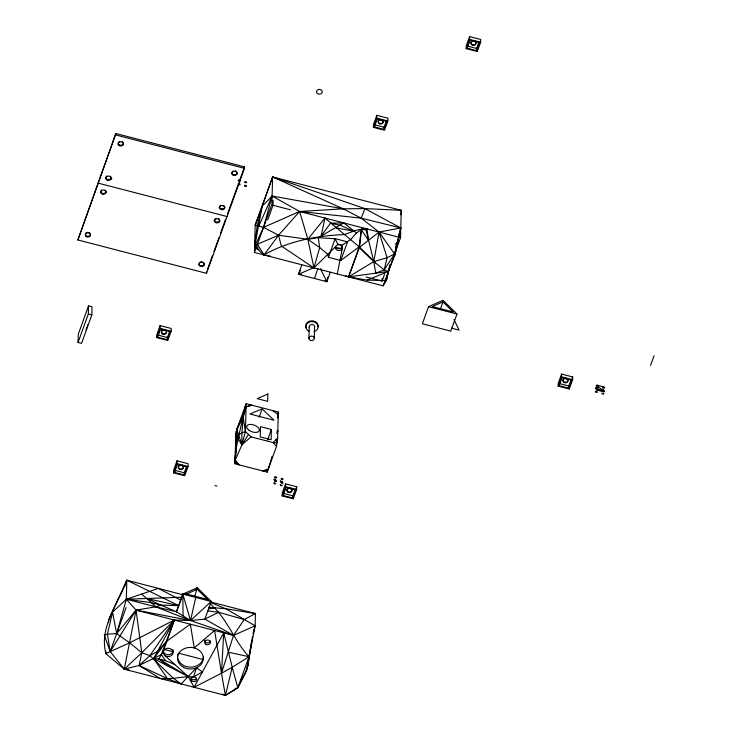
<?xml version="1.0" encoding="UTF-8"?>
<svg xmlns="http://www.w3.org/2000/svg" width="732" height="732" viewBox="0 0 732 732"><rect width="100%" height="100%" fill="white"/><g stroke="black" fill="none" stroke-linecap="round" stroke-linejoin="round"><path stroke-width="1.1" d="M235.667 455.679L235.704 438.971L236.802 429.556L246.062 406.992L251.863 405.189L244.964 406.974C241.981 425.942 235.018 444.278 235.054 463.786L267.217 472.122L276.522 446.374L277.629 437.974M235.658 461.242L235.1 461.929L238.925 464.783L235.228 460.309L235.704 438.971L236.912 435.805L236.802 429.556L243.152 417.414L246.062 406.992L244.964 406.974M78.049 342.457L78.242 334.35L88.526 305.903L92.031 306.809L91.839 314.916L81.554 343.363L78.049 342.457L88.334 314.001L88.526 305.903M77.885 239.968L115.876 133.526L244.515 166.878L244.479 168.333L206.534 273.329L77.885 239.968L115.876 133.526M98.454 181.728L98.408 183.183L227.048 216.535M105.92 651.407L105.866 653.621L124.23 669.167L225.392 695.4L237.818 687.732L246.574 670.485L252.458 636.913M156.703 337.598L156.776 334.826L160.116 325.584L171.215 328.467L171.142 331.239L167.802 340.472L156.703 337.598L160.043 328.357L160.116 325.584M167.354 339.703L170.254 331.669L160.61 329.171L157.7 337.205L167.354 339.703L167.427 336.93M173.603 472.863L173.676 470.09L177.016 460.849L188.106 463.731L188.042 466.504L184.702 475.736L173.603 472.863L176.943 463.621L177.016 460.849M174.6 472.469L177.501 464.436L187.154 466.934L184.244 474.967L174.6 472.469L174.655 470.292L184.308 472.79L186.486 466.769M184.244 474.967L184.318 472.195M206.534 273.329L206.57 271.874M235.054 463.786L235.887 432.1L246.153 403.707L278.306 412.043L277.629 438.084L276.357 442.293M238.925 464.783L235.228 460.309L241.899 444.846L245.421 431.477L246.153 403.707M254.462 252.485L255.175 225.154L272.606 176.952L401.246 210.304L400.532 237.635L383.101 285.837L254.462 252.485L271.892 204.283L272.606 176.952L364.865 208.593L400.779 227.954L395.124 254.745L388.317 271.416L386.423 280.502L383.101 285.837M259.146 249.264L257.289 248.788L257.316 247.654M222.254 694.101L225.392 695.4L237.818 687.732L246.574 670.485L255.139 625.787L255.459 613.562L210.816 601.988M267.702 219.975L273.018 205.28L273.146 200.284M267.217 472.122L267.281 469.496L268.068 469.77L272.13 456.31M271.389 429.483L271.124 439.749L260.226 436.922L260.5 426.655L271.389 429.483L267.583 440.005M282.177 495.903L282.25 493.13L285.59 483.898L296.689 486.771L296.616 489.543L293.276 498.785L282.177 495.903L285.517 486.67L285.59 483.898M283.174 495.509L286.084 487.475L295.728 489.983L292.827 498.016L283.174 495.509L283.229 493.331L292.882 495.839L295.06 489.809M292.827 498.016L292.901 495.244M293.276 498.785L293.322 496.937M308.959 338.257L309.261 326.682M314.312 338.431L314.248 337.855A2.681 2.242 1.5 0 0 310.688 336.244A2.681 2.242 1.5 0 0 309.279 339.383L309.682 339.858A2.681 2.242 1.5 0 0 314.312 338.431L314.55 326.28A2.681 2.242 1.5 0 0 311.329 324.587A2.681 2.242 1.5 0 0 309.334 327.259M373.402 127.341L373.476 124.568L376.815 115.327L387.914 118.2L387.841 120.972L384.501 130.214L373.402 127.341L376.742 118.099L376.815 115.327M374.4 126.938L377.309 118.904L386.954 121.411L384.053 129.445L374.4 126.938L374.464 124.769L384.108 127.267L386.286 121.247M384.053 129.445L384.126 126.673M366.037 276.98L382.067 281.134L382.141 278.37M466.183 48.614L466.257 45.842L469.596 36.6L480.686 39.473L480.622 42.246L477.282 51.487L466.183 48.614L469.523 39.372L469.596 36.6M476.825 50.718L479.734 42.685L470.081 40.178L467.181 48.211L476.825 50.718L476.898 47.946L479.076 41.916M558.168 386.075L558.242 383.303L561.581 374.061L572.671 376.943L572.598 379.716L569.258 388.948L558.168 386.075L561.508 376.834L561.581 374.061M559.166 385.682L562.066 377.648L571.71 380.146L568.81 388.18L559.166 385.682L559.221 383.504L568.865 386.002L571.042 379.981M568.81 388.18L568.883 385.407M569.258 388.948L569.313 387.1M597.779 389.204L597.76 386.414L603.278 390.577L597.559 389.076M223.718 632.851L221.476 673.248L225.392 695.4L232.218 667.273L223.718 632.851L194.081 687.284L188.289 676.652L164.499 655.241M235.228 460.309L236.912 435.805L238.797 434.396L245.421 431.477L251.039 436.867L273.009 442.567L276.98 442.906L275.891 439.758L277.391 439.813L277.611 438.129M395.71 247.434L396.863 243.134M345.403 275.662L348.588 276.888L359.54 247.288L361.48 229.143L366.009 228.686M394.914 252.677L395.124 254.745L379.048 232.062L361.205 218.154L343.226 208.84L272.606 176.952L262.212 206.214L257.179 225.685L254.617 246.666L263.987 254.946C288.28 241.057 316.846 235.649 344.58 234.569C351.433 232.264 358.479 228.155 365.927 229.574L373.787 261.608L375.763 273.146L384.199 269.843L394.658 253.876L398.3 238.614M398.528 236.345L398.766 234.084M400.77 214.833L401.246 210.304L364.865 208.593L343.226 208.84L299.598 211.466L263.547 227.35L255.175 225.154L262.212 206.214L272.103 196.02L343.226 208.84M87.52 325.356L87.584 324.816M241.139 679.653L244.799 673.971L247.782 666.166L249.036 656.705C233.901 640.71 227.021 617.799 210.002 603.735M108.391 622.475L108.867 619.126L126.819 580.211L182.414 594.631M277.748 418.009L278.242 414.724L272.496 410.533M247.782 666.166L251.872 640.372M268.525 466.943L268.068 469.77L262.742 470.96L267.281 469.496M390.138 265.103L386.423 280.502L367.226 280.127L348.588 276.888L373.787 261.608L387.091 257.728L394.658 253.876L400.779 227.954L361.205 218.154L299.598 211.466L278.581 235.237L257.444 244.232L254.617 246.666L262.212 206.214M389.973 264.892L388.317 271.416L384.199 269.843L373.787 261.608L379.048 232.062L400.779 227.954M337.306 273.96L342.43 247.755L341.469 245.632A3.541 2.955 1.5 0 0 336.821 245.22A3.541 2.955 1.5 0 0 335.768 249.008L336.308 249.639A3.541 2.955 1.5 0 0 342.283 248.514M301.794 264.993L298.418 274.326L326.847 281.701L327.716 277.272M128.722 669.753L124.23 669.167L136.042 610.122L126.325 599.243L126.819 580.211L178.837 605.666L176.439 611.751L190.521 620.526L233.49 635.385L255.139 625.787L225.74 608.731L210.514 602.518M375.598 262.834L359.156 246.849L324.953 218.045L321.128 236.043L318.292 237.68L307.843 239.291L278.581 235.237L263.547 227.35L272.103 196.02L299.598 211.466L400.532 237.635M124.495 586.643L126.819 580.211C118.31 604.019 98.93 626.784 105.866 653.621L129.646 642.815L174.344 620.05L190.521 620.526L195.746 597.458M180.795 600.094L158.432 588.409L126.325 599.243L112.545 612.199L107.43 634.132L110.203 651.544L124.23 669.167L139.089 665.47L161.333 654.646L174.344 620.05L141.816 652.734L124.23 669.167M277.73 416.874L278.242 414.724M384.199 269.843L387.091 257.728L379.048 232.062L359.54 247.288M87.245 326.737L85.973 329.729M253.766 630.691L255.139 625.787M141.514 594.119L146.858 598.502L178.837 605.666L160.857 605.117L155.797 606.81L136.042 610.122L141.816 652.734L139.089 665.47L160.143 678.482C171.352 679.845 182.378 676.066 193.55 676.899L202.444 671.921L196.469 667.794L181.161 683.935L173.393 678.354L149.941 655.616L141.816 652.734L129.646 642.815L116.69 633.592L126.325 599.243L182.341 597.211M194.081 687.284L221.476 673.248L233.49 635.385L244.195 619.556L255.459 613.562L225.74 608.731L208.666 607.322M193.55 676.899L196.469 667.794M314.467 278.489L317.862 268.47M179.203 604.623L182.817 594.11L197.292 587.741L211.246 601.475L204.869 619.116L190.521 620.526L136.042 610.122L116.69 633.592L107.43 634.132L104.292 635.166L110.203 651.544L136.042 610.122L233.49 635.385L204.869 619.116L218.621 612.263L244.195 619.556M174.344 620.05L163.355 651.169L158.844 658.928L153.656 658.617L174.344 620.05L149.941 655.616L139.089 665.47L167.61 678.729L181.161 683.935M367.226 280.127L388.317 271.416L348.588 276.888L359.156 246.849L361.269 229.72L365.927 229.574L366.924 228.924L368.635 240.526L361.269 229.72L356.447 232.886L350.591 239.638L341.469 245.632M252.943 633.638L254.388 629.602M169.586 331.505L167.408 337.525L157.755 335.027M207.348 269.733L212.381 255.797M213.927 251.515L218.96 237.58M220.506 233.298L225.538 219.362M227.478 214.009L237.937 185.086M239.099 181.875L244.515 166.878M110.203 651.544L126.105 607.542M257.289 248.788L257.966 246.913M176.439 611.751L182.817 594.11L186.605 594L207.504 599.426L211.246 601.475L190.521 620.526L155.797 606.81L126.325 599.243L150.627 602.564L160.857 605.117L176.439 611.751L155.797 606.81L146.858 598.502L160.857 605.117M259.119 417.313L262.166 408.895L274.033 420.241L249.96 414.001L262.166 408.895M194.62 596.58L197.292 587.741L195.728 589.26M328.43 257.316L335.183 238.65L347.517 241.844L340.773 260.51L328.43 257.316L327.826 254.269L319.683 247.581L307.843 239.291L299.598 211.466M277.373 414.632L278.306 412.043M324.981 280.676L326.847 281.701L330.224 272.359M277.035 433.298L277.812 431.148L276.733 430.873M295.948 488.83L296.689 486.771M382.067 281.134L384.611 274.107M249.036 656.705L237.818 687.732L232.218 667.273L249.036 656.705L228.347 652.23M479.067 42.52L476.889 48.541L467.236 46.043M428.54 306.671L422.364 323.754L450.793 331.129L456.969 314.037L443.016 300.303L428.54 306.671L456.969 314.037M440.261 309.352L442.97 301.877L453.227 311.988L432.319 306.562L442.97 301.877M571.93 378.993L572.671 376.943M277.062 433.097L277.812 431.148M361.205 218.154L364.865 208.593M650.455 365.424L654.115 355.862M258.808 226.115L272.103 196.02M254.617 246.666L263.547 227.35M301.264 274.253L298.418 274.326L300.459 270.382M342.329 246.666L341.368 247.956A3.541 2.955 1.5 0 1 337.077 248.285L335.814 247.16A3.541 2.955 1.5 0 1 335.494 246.437M397.009 242.768L398.062 240.874M236.912 435.805L237.937 438.88L241.899 444.846L248.532 434.46M234.423 690.075L235.64 688.181M343.72 222.903L330.48 223.196L321.128 236.043L343.72 222.903L356.447 232.886M257.444 244.232L263.987 254.946L278.581 235.237L281.317 245.998L313.927 267.903L335.494 246.757M167.61 678.729L153.656 658.617L166.914 641.095L190.357 624.204L194.245 647.912L214.604 630.49L221.476 673.248L232.218 667.273M324.953 218.045L307.843 239.291L313.927 267.903L319.683 247.581L318.292 237.68L335.137 238.769L338.074 244.753M165.871 642.101L156.987 651.69L149.941 655.616M277.629 438.084L273.009 442.567L276.522 446.374M236.802 429.556L241.899 444.846L251.039 436.867M340.773 260.51L359.156 246.849L359.357 247.773L373.787 261.608M186.605 594L197.247 589.315L207.504 599.426M298.418 274.326L313.763 267.683M348.588 276.888L350.811 276.559M208.51 608.85L215.327 608.054M361.48 229.143L366.924 228.924M281.976 484.913A1.007 0.531 19.9 0 1 281.536 485.655L281.033 485.563A1.007 0.531 19.9 0 1 280.255 484.941A1.007 0.531 19.9 0 1 280.621 484.456M207.33 610.881L218.621 612.263M335.759 247.562L341.35 248.523M282.122 481.272A1.007 0.531 19.9 0 1 281.518 481.931L281.161 481.839M336.025 227.862L353.501 231.156L340.398 225.31L330.48 223.196M281.033 485.563L281.536 485.655M263.987 254.946L270.602 256.218M597.275 385.252L603.726 386.917M469.523 39.372L480.622 42.246M376.742 118.099L387.841 120.972M115.839 134.981L244.479 168.333M273.018 205.28L290.43 209.8M338.568 244.204L341.881 245.064M451.452 328.137L459.147 330.141L453.977 319.591M561.508 376.834L572.598 379.716M160.043 328.357L171.142 331.239M88.334 314.001L91.839 314.916M281.518 481.931L281.015 481.802A1.007 0.531 19.9 0 1 280.319 481.153A1.007 0.531 19.9 0 1 280.813 480.723M285.517 486.67L296.616 489.543M176.943 463.621L188.042 466.504M214.988 485.609L216.919 486.103M183.064 615.877L182.817 594.11L211.246 601.475M164.288 649.476L173.127 651.764M178.645 653.191L202.938 659.495M169.421 666.825L158.844 658.928L165.514 660.657L174.829 664.546M597.294 390.074L603.47 391.702A1.007 0.531 19.9 0 0 604.568 391.318A1.007 0.531 19.9 0 0 603.122 390.586A1.007 0.531 19.9 0 0 603.012 391.464L603.47 391.702M597.687 389.131L603.195 391.583M153.656 658.617L188.289 676.652L158.844 658.928M395.243 243.701L396.671 245.357M161.333 654.646L165.514 660.657M320.378 268.507L326.847 281.701M182.817 594.11L190.521 620.526M112.545 612.199L116.69 633.592M245.421 431.477L243.152 417.414L241.871 433.234L241.899 444.846M386.157 278.306L386.423 280.502M275.644 483.367A1.007 0.531 19.9 0 1 275.031 483.953A1.007 0.531 19.9 0 1 273.805 483.23A1.007 0.531 19.9 0 1 274.637 482.763M275.525 479.442A1.007 0.531 19.9 0 1 275.333 480.274A1.007 0.531 19.9 0 1 273.914 479.579A1.007 0.531 19.9 0 1 274.848 479.112M603.552 389.607A1.007 0.531 19.9 0 1 603.333 390.43A1.007 0.531 19.9 0 1 601.924 389.726A1.007 0.531 19.9 0 1 602.875 389.268M596.928 391.547A1.007 0.531 19.9 0 1 596.909 392.434A1.007 0.531 19.9 0 1 595.436 391.821A1.007 0.531 19.9 0 1 596.214 391.254M603.552 393.404A1.007 0.531 19.9 0 1 603.397 394.118A1.007 0.531 19.9 0 1 602.097 393.77A1.007 0.531 19.9 0 1 602.024 393.002M596.909 387.795A1.007 0.531 19.9 0 1 597.111 388.729A1.007 0.531 19.9 0 1 595.592 388.235A1.007 0.531 19.9 0 1 596.177 387.557M173.054 649.65A4.996 4.172 1.5 0 1 168.689 654.719A4.996 4.172 1.5 0 1 163.199 650.4M210.368 640.994A2.855 2.379 1.5 0 1 207.055 642.897A2.855 2.379 1.5 0 1 204.75 640.116M196.487 678.427A2.855 2.379 1.5 0 1 193.431 679.781A2.855 2.379 1.5 0 1 191.043 677.649M203.395 656.86A12.929 10.797 1.5 0 1 188.865 667.053A12.929 10.797 1.5 0 1 177.839 653.978M203.414 262.459A2.516 2.104 1.5 0 1 202.151 265.936A2.516 2.104 1.5 0 1 199.168 263.264M199.433 262.761A2.516 2.104 1.5 0 1 199.854 262.34M200.385 262.019A2.516 2.104 1.5 0 1 202.306 261.873M88.618 232.401A2.516 2.104 1.5 0 1 90.228 235.21A2.516 2.104 1.5 0 1 86.76 236.28A2.516 2.104 1.5 0 1 85.754 233.288M86.166 232.868A2.516 2.104 1.5 0 1 87.318 232.355M105.902 191.638A2.516 2.104 1.5 0 1 102.983 193.632A2.516 2.104 1.5 0 1 100.97 190.933M101.245 190.43A2.516 2.104 1.5 0 1 101.656 190.009M105.216 190.128A2.516 2.104 1.5 0 1 105.838 191.098M218.42 218.511A2.516 2.104 1.5 0 1 218.969 221.705A2.516 2.104 1.5 0 1 215.117 221.567A2.516 2.104 1.5 0 1 215.894 218.42M204.603 264.536A3.523 2.946 1.5 0 1 198.5 264.334M220.048 221.009A3.523 2.946 1.5 0 1 215.162 221.796M214.467 221.293A3.523 2.946 1.5 0 1 213.954 220.643M106.405 192.205A3.523 2.946 1.5 0 1 100.842 192.626M90.329 235.649A3.523 2.946 1.5 0 1 85.351 235.484M567.904 379.661A2.516 2.104 1.5 0 1 565.379 382.223A2.516 2.104 1.5 0 1 563.045 379.496M564.262 378.261A2.516 2.104 1.5 0 1 564.875 378.069M566.184 378.115A2.516 2.104 1.5 0 1 566.778 378.343M567.291 378.691A2.516 2.104 1.5 0 1 567.675 379.139M166.21 330.663A2.516 2.104 1.5 0 1 163.913 333.746A2.516 2.104 1.5 0 1 161.854 330.516M162.266 330.095A2.516 2.104 1.5 0 1 162.806 329.784M165.322 329.867A2.516 2.104 1.5 0 1 165.825 330.214M291.922 489.488A2.516 2.104 1.5 0 1 289.387 492.05A2.516 2.104 1.5 0 1 287.054 489.324M287.328 488.83A2.516 2.104 1.5 0 1 287.74 488.409M288.28 488.088A2.516 2.104 1.5 0 1 288.893 487.905M289.543 487.851A2.516 2.104 1.5 0 1 290.796 488.171M291.299 488.528A2.516 2.104 1.5 0 1 291.684 488.976M183.11 465.936A2.516 2.104 1.5 0 1 180.813 469.011A2.516 2.104 1.5 0 1 178.754 465.79M179.166 465.36A2.516 2.104 1.5 0 1 179.697 465.049M182.222 465.131A2.516 2.104 1.5 0 1 182.725 465.488M382.918 120.405A2.516 2.104 1.5 0 1 380.622 123.488A2.516 2.104 1.5 0 1 378.554 120.258M382.022 119.609A2.516 2.104 1.5 0 1 382.534 119.957M224.514 206.625A2.516 2.104 1.5 0 1 222.848 209.096A2.516 2.104 1.5 0 1 219.746 207.906A2.516 2.104 1.5 0 1 220.872 205.225M223.388 205.317A2.516 2.104 1.5 0 1 224.285 206.113M236.939 172.377A2.516 2.104 1.5 0 1 235.274 174.847A2.516 2.104 1.5 0 1 232.172 173.658A2.516 2.104 1.5 0 1 233.288 170.977M235.21 170.831A2.516 2.104 1.5 0 1 236.317 171.416M110.98 177.711A2.516 2.104 1.5 0 1 108.061 179.697A2.516 2.104 1.5 0 1 106.049 176.998M106.323 176.504A2.516 2.104 1.5 0 1 106.735 176.083M110.294 176.202A2.516 2.104 1.5 0 1 110.916 177.162M123.013 142.392A2.516 2.104 1.5 0 1 120.716 145.467A2.516 2.104 1.5 0 1 118.648 142.246M119.069 141.825A2.516 2.104 1.5 0 1 119.6 141.505M122.116 141.587A2.516 2.104 1.5 0 1 122.628 141.944M110.861 178.855A3.523 2.946 1.5 0 1 105.884 178.69M123.534 144.35A3.523 2.946 1.5 0 1 117.944 144.122M237.507 173.493A3.523 2.946 1.5 0 1 231.943 173.914M225.145 207.65A3.523 2.946 1.5 0 1 219.042 207.623M111.804 178.489A3.523 2.946 1.5 0 1 111.42 179.184M475.306 41.23A2.516 2.104 1.5 0 1 475.352 44.076A2.516 2.104 1.5 0 1 471.966 44.332A2.516 2.104 1.5 0 1 471.335 41.532M471.747 41.111A2.516 2.104 1.5 0 1 472.899 40.608M474.199 40.653A2.516 2.104 1.5 0 1 474.803 40.882M309.389 331.459A6.204 5.179 1.5 0 1 307.138 323.452A6.204 5.179 1.5 0 1 316.965 323.782A6.204 5.179 1.5 0 1 314.129 331.623M306.159 327.753A6.204 5.179 1.5 0 1 311.338 320.817A6.204 5.179 1.5 0 1 318.072 326.847M314.623 326.856A2.681 2.242 1.5 0 1 314.504 327.433M267.866 393.972L267.674 401.365L257.225 398.656L267.866 393.972M317.551 93.577A2.855 2.379 1.5 0 0 322.208 92.214A2.855 2.379 1.5 0 0 318.429 89.524A2.855 2.379 1.5 0 0 317.551 93.577M244.799 186.01A1.007 0.531 19.9 0 0 246.464 186.331A1.007 0.531 19.9 0 0 245.485 185.297A1.007 0.531 19.9 0 0 244.799 186.01M238.559 180.722A1.007 0.531 19.9 0 0 240.178 180.877A1.007 0.531 19.9 0 0 238.989 179.898A1.007 0.531 19.9 0 0 238.559 180.722M238.376 184.327A1.007 0.531 19.9 0 0 240.032 184.62A1.007 0.531 19.9 0 0 239.035 183.595A1.007 0.531 19.9 0 0 238.376 184.327M244.982 182.378A1.007 0.531 19.9 0 0 246.602 182.543A1.007 0.531 19.9 0 0 245.44 181.563A1.007 0.531 19.9 0 0 244.982 182.378M281.262 482.827A1.007 0.531 19.9 0 0 282.918 483.147A1.007 0.531 19.9 0 0 281.939 482.113A1.007 0.531 19.9 0 0 281.262 482.827M274.829 481.144A1.007 0.531 19.9 0 0 276.486 481.436A1.007 0.531 19.9 0 0 275.488 480.412A1.007 0.531 19.9 0 0 274.829 481.144M281.436 479.195A1.007 0.531 19.9 0 0 283.055 479.368A1.007 0.531 19.9 0 0 281.893 478.38A1.007 0.531 19.9 0 0 281.436 479.195M275.012 477.548A1.007 0.531 19.9 0 0 276.632 477.694A1.007 0.531 19.9 0 0 275.442 476.715A1.007 0.531 19.9 0 0 275.012 477.548M603.012 387.685A1.007 0.531 19.9 0 0 604.641 387.859A1.007 0.531 19.9 0 0 603.47 386.871A1.007 0.531 19.9 0 0 603.012 387.685M596.598 386.038A1.007 0.531 19.9 0 0 598.209 386.185A1.007 0.531 19.9 0 0 597.028 385.206A1.007 0.531 19.9 0 0 596.598 386.038M596.406 389.634A1.007 0.531 19.9 0 0 598.071 389.936A1.007 0.531 19.9 0 0 597.065 388.912A1.007 0.531 19.9 0 0 596.406 389.634M165.514 655.936A4.996 4.172 1.5 0 0 173.136 652.578A4.996 4.172 1.5 0 0 165.78 648.717A4.996 4.172 1.5 0 0 165.514 655.936M205.674 644.215A2.855 2.379 1.5 0 0 210.322 642.842A2.855 2.379 1.5 0 0 206.543 640.152A2.855 2.379 1.5 0 0 205.674 644.215M192.031 681.108A2.855 2.379 1.5 0 0 196.652 679.68A2.855 2.379 1.5 0 0 192.827 677.036A2.855 2.379 1.5 0 0 192.031 681.108M183.549 667.291A12.929 10.797 1.5 0 0 203.35 658.708A12.929 10.797 1.5 0 0 184.391 648.607A12.929 10.797 1.5 0 0 183.549 667.291M248.432 429.83A6.679 3.541 19.9 0 0 259.183 431.002A6.679 3.541 19.9 0 0 251.524 424.45A6.679 3.541 19.9 0 0 248.432 429.83M200.239 266.192A2.516 2.104 1.5 0 0 204.082 264.499A2.516 2.104 1.5 0 0 200.376 262.55A2.516 2.104 1.5 0 0 200.239 266.192M86.55 236.72A2.516 2.104 1.5 0 0 90.393 235.027A2.516 2.104 1.5 0 0 86.687 233.078A2.516 2.104 1.5 0 0 86.55 236.72M102.041 193.861A2.516 2.104 1.5 0 0 105.884 192.168A2.516 2.104 1.5 0 0 102.178 190.229A2.516 2.104 1.5 0 0 102.041 193.861M215.748 222.592A2.516 2.104 1.5 0 0 219.591 220.899A2.516 2.104 1.5 0 0 215.885 218.95A2.516 2.104 1.5 0 0 215.748 222.592M564.116 382.497A2.516 2.104 1.5 0 0 567.959 380.805A2.516 2.104 1.5 0 0 564.244 378.856A2.516 2.104 1.5 0 0 564.116 382.497M162.65 334.021A2.516 2.104 1.5 0 0 166.493 332.328A2.516 2.104 1.5 0 0 162.788 330.379A2.516 2.104 1.5 0 0 162.65 334.021M288.124 492.325A2.516 2.104 1.5 0 0 291.967 490.632A2.516 2.104 1.5 0 0 288.262 488.692A2.516 2.104 1.5 0 0 288.124 492.325M179.55 469.285A2.516 2.104 1.5 0 0 183.393 467.592A2.516 2.104 1.5 0 0 179.688 465.644A2.516 2.104 1.5 0 0 179.55 469.285M379.359 123.763A2.516 2.104 1.5 0 0 383.202 122.07A2.516 2.104 1.5 0 0 379.487 120.121A2.516 2.104 1.5 0 0 379.359 123.763M220.725 209.398A2.516 2.104 1.5 0 0 224.568 207.705A2.516 2.104 1.5 0 0 220.854 205.756A2.516 2.104 1.5 0 0 220.725 209.398M233.142 175.149A2.516 2.104 1.5 0 0 236.985 173.457A2.516 2.104 1.5 0 0 233.279 171.517A2.516 2.104 1.5 0 0 233.142 175.149M107.119 179.935A2.516 2.104 1.5 0 0 110.971 178.242A2.516 2.104 1.5 0 0 107.256 176.293A2.516 2.104 1.5 0 0 107.119 179.935M119.453 145.677A2.516 2.104 1.5 0 0 123.296 143.984A2.516 2.104 1.5 0 0 119.59 142.035A2.516 2.104 1.5 0 0 119.453 145.677M472.131 45.036A2.516 2.104 1.5 0 0 475.974 43.344A2.516 2.104 1.5 0 0 472.268 41.395A2.516 2.104 1.5 0 0 472.131 45.036"/></g></svg>
